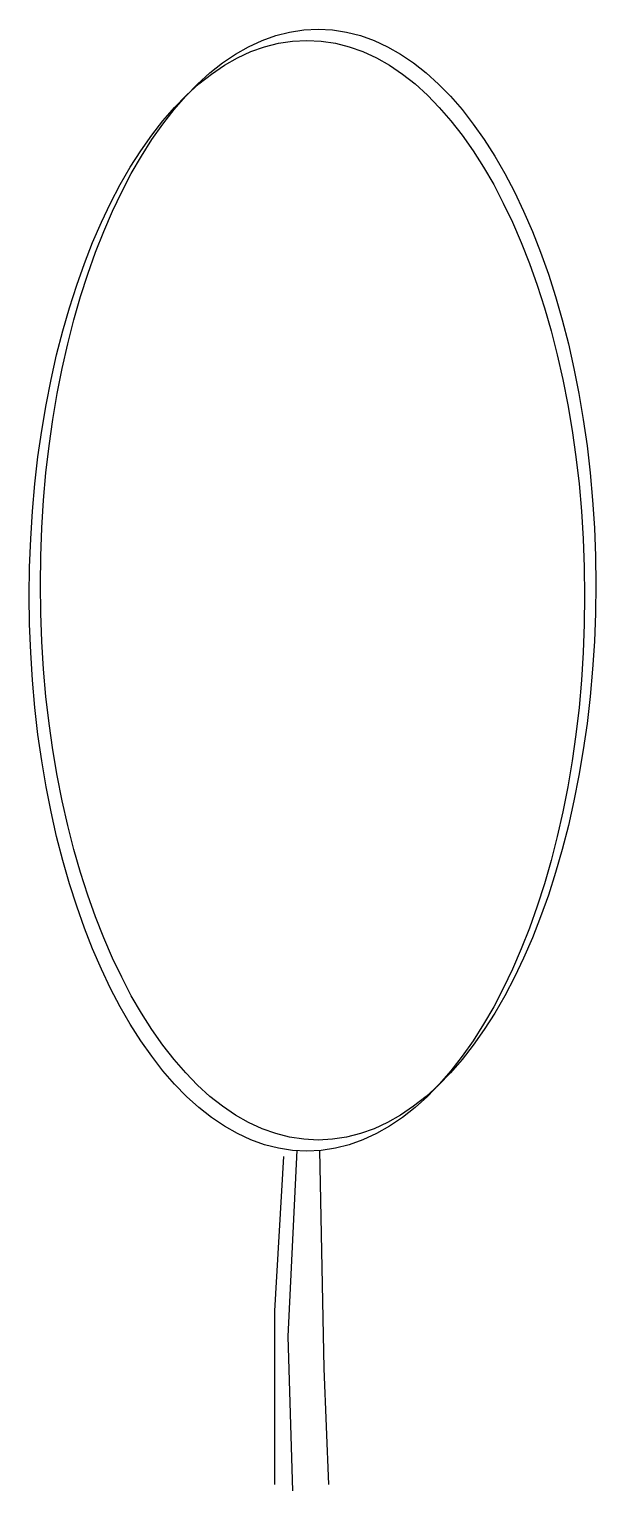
# Model space of a CAD drawing. Extents: x -1.59 to 1.49, y -4.41 to 3.52.
import ezdxf

# ---------------------------------------------------------------- set-up
doc = ezdxf.new("R2010")
doc.units = 0
doc.header["$MEASUREMENT"] = 0
doc.layers.get('0').update_dxf_attribs({"linetype": 'CONTINUOUS'})
doc.layers.add('01', color=1, linetype='CONTINUOUS')

# ---------------------------------------------------------------- blocks, each defined once
blk = doc.blocks.new('ELLIPSE')
blk.add_circle((0.5, 0.5), 0.5)

msp = doc.modelspace()

# ---------------------------------------------------------------- linework, layer by layer
at = {"layer": '01'}
for p, q in [((-0.2086, -2.597), (-0.2574, -3.4346)), ((-0.1353, -2.5621), (-0.1842, -3.5742)), ((-0.0132, -2.5621), (0.0112, -3.7487)), ((-0.2574, -3.4346), (-0.2574, -4.3769)), ((-0.1842, -3.5742), (-0.1597, -4.4118)), ((0.0112, -3.7487), (0.0357, -4.3769))]:
    msp.add_line(p, q, dxfattribs=at)

# ---------------------------------------------------------------- block references
at = {"xscale": 3.015641902040287, "yscale": 6.031283804080575, "zscale": 6.031283804080575}
for p in [(-1.5286, -2.5072), (-1.5889, -2.5675)]:
    msp.add_blockref('ELLIPSE', p, dxfattribs=at)

doc.saveas('drawing.dxf')
